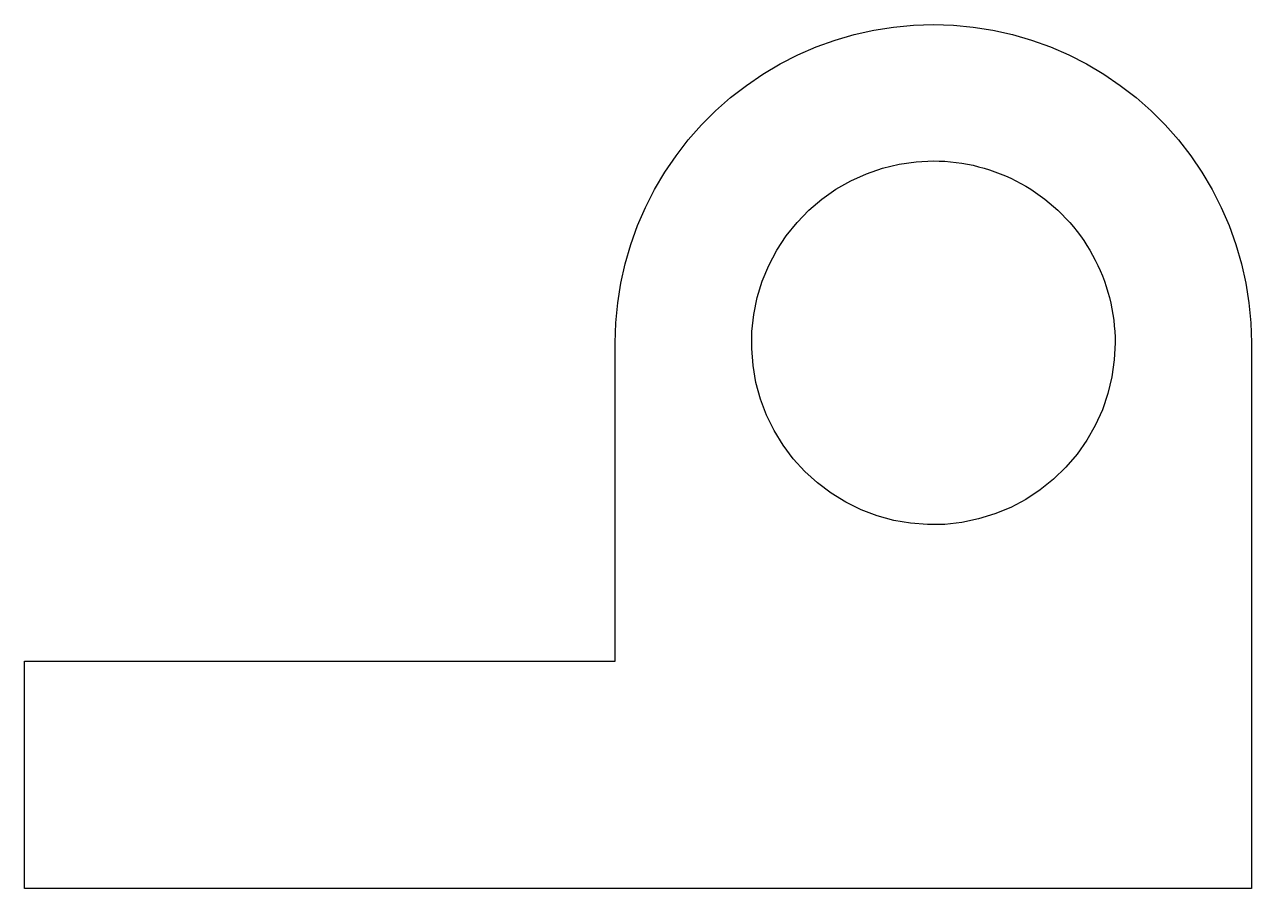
# Model space of a CAD drawing. Header units: metres. Extents: x -26 to 1, y 0 to 19.
import ezdxf

# ---------------------------------------------------------------- set-up
doc = ezdxf.new("R2010")
doc.units = ezdxf.units.M

msp = doc.modelspace()

# ---------------------------------------------------------------- linework, layer by layer
for points in [[(-13, 12), (-12.986, 12.44), (-12.945, 12.877), (-12.876, 13.312), (-12.78, 13.741), (-12.657, 14.163), (-12.508, 14.577), (-12.334, 14.98), (-12.134, 15.372), (-11.91, 15.751), (-11.663, 16.114), (-11.394, 16.462), (-11.103, 16.792), (-10.792, 17.103), (-10.462, 17.394), (-10.114, 17.663), (-9.751, 17.91), (-9.372, 18.134), (-8.98, 18.334), (-8.577, 18.508), (-8.163, 18.657), (-7.741, 18.78), (-7.312, 18.876), (-6.877, 18.945), (-6.44, 18.986), (-6, 19), (-5.56, 18.986), (-5.123, 18.945), (-4.688, 18.876), (-4.259, 18.78), (-3.837, 18.657), (-3.423, 18.508), (-3.02, 18.334), (-2.628, 18.134), (-2.249, 17.91), (-1.886, 17.663), (-1.538, 17.394), (-1.208, 17.103), (-0.897, 16.792), (-0.606, 16.462), (-0.337, 16.114), (-0.09, 15.751), (0.134, 15.372), (0.334, 14.98), (0.508, 14.577), (0.657, 14.163), (0.78, 13.741), (0.876, 13.312), (0.945, 12.877), (0.986, 12.44), (1, 12)], [(-2, 12), (-2.018, 11.624), (-2.071, 11.25), (-2.159, 10.884), (-2.281, 10.528), (-2.436, 10.184), (-2.623, 9.857), (-2.839, 9.548), (-3.084, 9.262), (-3.355, 9), (-3.649, 8.764), (-3.964, 8.557), (-4.297, 8.381), (-4.645, 8.236), (-5.005, 8.126), (-5.374, 8.049), (-5.749, 8.008), (-6.126, 8.002), (-6.501, 8.032), (-6.873, 8.096), (-7.236, 8.196), (-7.589, 8.329), (-7.927, 8.495), (-8.248, 8.692), (-8.55, 8.918), (-8.828, 9.172), (-9.082, 9.45), (-9.308, 9.752), (-9.505, 10.073), (-9.671, 10.411), (-9.804, 10.764), (-9.904, 11.127), (-9.968, 11.499), (-9.998, 11.874), (-9.992, 12.251), (-9.951, 12.626), (-9.874, 12.995), (-9.764, 13.355), (-9.619, 13.703), (-9.443, 14.036), (-9.236, 14.351), (-9, 14.645), (-8.738, 14.916), (-8.452, 15.161), (-8.143, 15.377), (-7.816, 15.564), (-7.472, 15.719), (-7.116, 15.841), (-6.75, 15.929), (-6.376, 15.982), (-6, 16)], [(-6, 16), (-5.874, 15.998), (-5.749, 15.992), (-5.624, 15.982), (-5.499, 15.968), (-5.374, 15.951), (-5.25, 15.929), (-5.127, 15.904), (-5.005, 15.874), (-4.884, 15.841), (-4.764, 15.804), (-4.645, 15.764), (-4.528, 15.719), (-4.411, 15.671), (-4.297, 15.619), (-4.184, 15.564), (-4.073, 15.505), (-3.964, 15.443), (-3.857, 15.377), (-3.752, 15.308), (-3.649, 15.236), (-3.548, 15.161), (-3.45, 15.082), (-3.355, 15), (-3.262, 14.916), (-3.172, 14.828), (-3.084, 14.738), (-3, 14.645), (-2.918, 14.55), (-2.839, 14.452), (-2.764, 14.351), (-2.692, 14.248), (-2.623, 14.143), (-2.557, 14.036), (-2.495, 13.927), (-2.436, 13.816), (-2.381, 13.703), (-2.329, 13.589), (-2.281, 13.472), (-2.236, 13.355), (-2.196, 13.236), (-2.159, 13.116), (-2.126, 12.995), (-2.096, 12.873), (-2.071, 12.75), (-2.049, 12.626), (-2.032, 12.501), (-2.018, 12.376), (-2.008, 12.251), (-2.002, 12.126), (-2, 12)], [(-13, 5), (-13, 5.14), (-13, 5.28), (-13, 5.42), (-13, 5.56), (-13, 5.7), (-13, 5.84), (-13, 5.98), (-13, 6.12), (-13, 6.26), (-13, 6.4), (-13, 6.54), (-13, 6.68), (-13, 6.82), (-13, 6.96), (-13, 7.1), (-13, 7.24), (-13, 7.38), (-13, 7.52), (-13, 7.66), (-13, 7.8), (-13, 7.94), (-13, 8.08), (-13, 8.22), (-13, 8.36), (-13, 8.5), (-13, 8.64), (-13, 8.78), (-13, 8.92), (-13, 9.06), (-13, 9.2), (-13, 9.34), (-13, 9.48), (-13, 9.62), (-13, 9.76), (-13, 9.9), (-13, 10.04), (-13, 10.18), (-13, 10.32), (-13, 10.46), (-13, 10.6), (-13, 10.74), (-13, 10.88), (-13, 11.02), (-13, 11.16), (-13, 11.3), (-13, 11.44), (-13, 11.58), (-13, 11.72), (-13, 11.86), (-13, 12)], [(-13, 5), (-13, 5.14), (-13, 5.28), (-13, 5.42), (-13, 5.56), (-13, 5.7), (-13, 5.84), (-13, 5.98), (-13, 6.12), (-13, 6.26), (-13, 6.4), (-13, 6.54), (-13, 6.68), (-13, 6.82), (-13, 6.96), (-13, 7.1), (-13, 7.24), (-13, 7.38), (-13, 7.52), (-13, 7.66), (-13, 7.8), (-13, 7.94), (-13, 8.08), (-13, 8.22), (-13, 8.36), (-13, 8.5), (-13, 8.64), (-13, 8.78), (-13, 8.92), (-13, 9.06), (-13, 9.2), (-13, 9.34), (-13, 9.48), (-13, 9.62), (-13, 9.76), (-13, 9.9), (-13, 10.04), (-13, 10.18), (-13, 10.32), (-13, 10.46), (-13, 10.6), (-13, 10.74), (-13, 10.88), (-13, 11.02), (-13, 11.16), (-13, 11.3), (-13, 11.44), (-13, 11.58), (-13, 11.72), (-13, 11.86), (-13, 12)], [(1, 12), (1, 11.76), (1, 11.52), (1, 11.28), (1, 11.04), (1, 10.8), (1, 10.56), (1, 10.32), (1, 10.08), (1, 9.84), (1, 9.6), (1, 9.36), (1, 9.12), (1, 8.88), (1, 8.64), (1, 8.4), (1, 8.16), (1, 7.92), (1, 7.68), (1, 7.44), (1, 7.2), (1, 6.96), (1, 6.72), (1, 6.48), (1, 6.24), (1, 6), (1, 5.76), (1, 5.52), (1, 5.28), (1, 5.04), (1, 4.8), (1, 4.56), (1, 4.32), (1, 4.08), (1, 3.84), (1, 3.6), (1, 3.36), (1, 3.12), (1, 2.88), (1, 2.64), (1, 2.4), (1, 2.16), (1, 1.92), (1, 1.68), (1, 1.44), (1, 1.2), (1, 0.96), (1, 0.72), (1, 0.48), (1, 0.24), (1, 0)], [(-26, 0), (-26, 0.1), (-26, 0.2), (-26, 0.3), (-26, 0.4), (-26, 0.5), (-26, 0.6), (-26, 0.7), (-26, 0.8), (-26, 0.9), (-26, 1), (-26, 1.1), (-26, 1.2), (-26, 1.3), (-26, 1.4), (-26, 1.5), (-26, 1.6), (-26, 1.7), (-26, 1.8), (-26, 1.9), (-26, 2), (-26, 2.1), (-26, 2.2), (-26, 2.3), (-26, 2.4), (-26, 2.5), (-26, 2.6), (-26, 2.7), (-26, 2.8), (-26, 2.9), (-26, 3), (-26, 3.1), (-26, 3.2), (-26, 3.3), (-26, 3.4), (-26, 3.5), (-26, 3.6), (-26, 3.7), (-26, 3.8), (-26, 3.9), (-26, 4), (-26, 4.1), (-26, 4.2), (-26, 4.3), (-26, 4.4), (-26, 4.5), (-26, 4.6), (-26, 4.7), (-26, 4.8), (-26, 4.9), (-26, 5)], [(-26, 5), (-25.74, 5), (-25.48, 5), (-25.22, 5), (-24.96, 5), (-24.7, 5), (-24.44, 5), (-24.18, 5), (-23.92, 5), (-23.66, 5), (-23.4, 5), (-23.14, 5), (-22.88, 5), (-22.62, 5), (-22.36, 5), (-22.1, 5), (-21.84, 5), (-21.58, 5), (-21.32, 5), (-21.06, 5), (-20.8, 5), (-20.54, 5), (-20.28, 5), (-20.02, 5), (-19.76, 5), (-19.5, 5), (-19.24, 5), (-18.98, 5), (-18.72, 5), (-18.46, 5), (-18.2, 5), (-17.94, 5), (-17.68, 5), (-17.42, 5), (-17.16, 5), (-16.9, 5), (-16.64, 5), (-16.38, 5), (-16.12, 5), (-15.86, 5), (-15.6, 5), (-15.34, 5), (-15.08, 5), (-14.82, 5), (-14.56, 5), (-14.3, 5), (-14.04, 5), (-13.78, 5), (-13.52, 5), (-13.26, 5), (-13, 5)], [(-20, 5), (-19.86, 5), (-19.72, 5), (-19.58, 5), (-19.44, 5), (-19.3, 5), (-19.16, 5), (-19.02, 5), (-18.88, 5), (-18.74, 5), (-18.6, 5), (-18.46, 5), (-18.32, 5), (-18.18, 5), (-18.04, 5), (-17.9, 5), (-17.76, 5), (-17.62, 5), (-17.48, 5), (-17.34, 5), (-17.2, 5), (-17.06, 5), (-16.92, 5), (-16.78, 5), (-16.64, 5), (-16.5, 5), (-16.36, 5), (-16.22, 5), (-16.08, 5), (-15.94, 5), (-15.8, 5), (-15.66, 5), (-15.52, 5), (-15.38, 5), (-15.24, 5), (-15.1, 5), (-14.96, 5), (-14.82, 5), (-14.68, 5), (-14.54, 5), (-14.4, 5), (-14.26, 5), (-14.12, 5), (-13.98, 5), (-13.84, 5), (-13.7, 5), (-13.56, 5), (-13.42, 5), (-13.28, 5), (-13.14, 5), (-13, 5)], [(1, 0), (0.46, 0), (-0.08, 0), (-0.62, 0), (-1.16, 0), (-1.7, 0), (-2.24, 0), (-2.78, 0), (-3.32, 0), (-3.86, 0), (-4.4, 0), (-4.94, 0), (-5.48, 0), (-6.02, 0), (-6.56, 0), (-7.1, 0), (-7.64, 0), (-8.18, 0), (-8.72, 0), (-9.26, 0), (-9.8, 0), (-10.34, 0), (-10.88, 0), (-11.42, 0), (-11.96, 0), (-12.5, 0), (-13.04, 0), (-13.58, 0), (-14.12, 0), (-14.66, 0), (-15.2, 0), (-15.74, 0), (-16.28, 0), (-16.82, 0), (-17.36, 0), (-17.9, 0), (-18.44, 0), (-18.98, 0), (-19.52, 0), (-20.06, 0), (-20.6, 0), (-21.14, 0), (-21.68, 0), (-22.22, 0), (-22.76, 0), (-23.3, 0), (-23.84, 0), (-24.38, 0), (-24.92, 0), (-25.46, 0), (-26, 0)]]:
    msp.add_lwpolyline(points)

doc.saveas('drawing.dxf')
